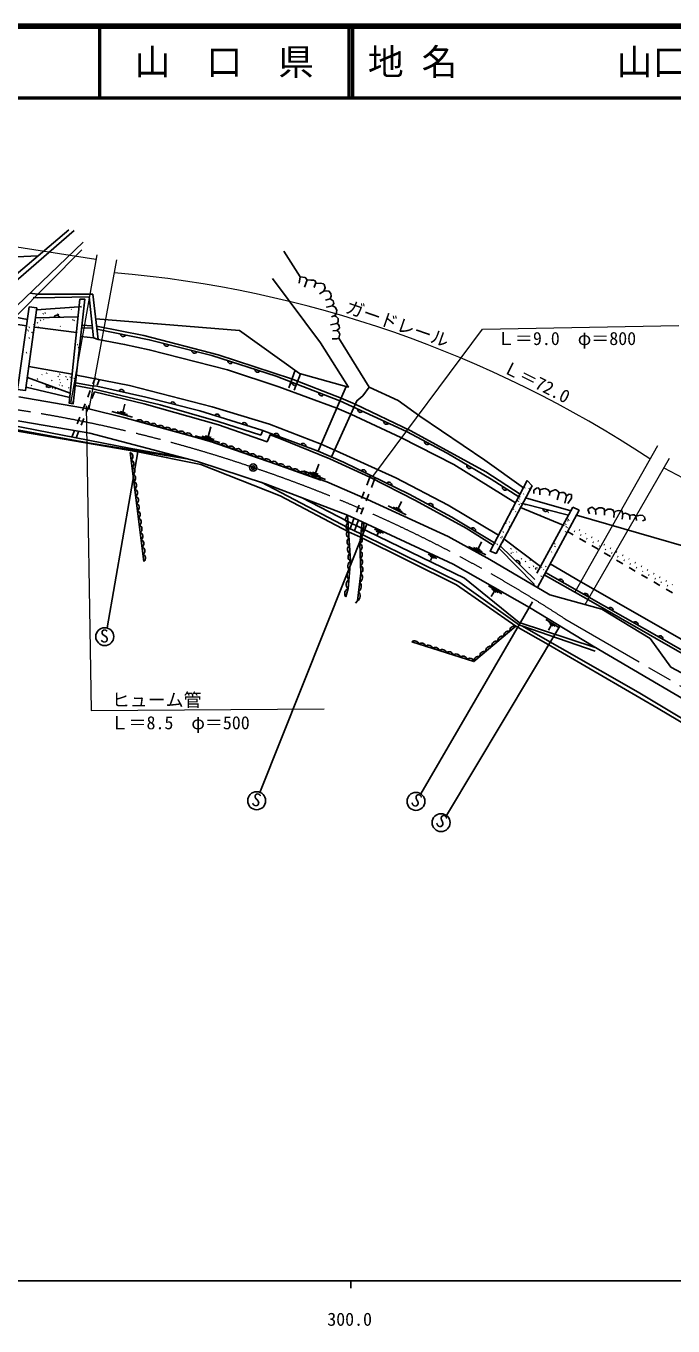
# Model space of a CAD drawing. Units: millimetres, scale not verified. Extents: x 40000 to 680000, y 20000 to 380000.
# Drawn here: x 322762 to 412891, y 198715 to 380000 of the extents above; entities that cross this region are included whole.
import ezdxf
from ezdxf.enums import TextEntityAlignment as Align

# ---------------------------------------------------------------- set-up
doc = ezdxf.new("R2010")
doc.units = ezdxf.units.MM
doc.header["$LTSCALE"] = 1000
doc.header["$PDMODE"] = 32
doc.header["$PDSIZE"] = 500
doc.linetypes.add('CHAIN', pattern=[18.5, 12, -1.5, 3.5, -1.5])
for name, color, linetype, lineweight in [('M-BGD', 7, 'Continuous', 25), ('M-BMK', 2, 'CHAIN', 13), ('M-BMK-SRVR', 3, 'Continuous', 25), ('M-STR-HTXT', 7, 'Continuous', 13), ('M-TTL', 2, 'Continuous', 140), ('M-TTL-BAND', 7, 'Continuous', 25), ('M-TTL-LINE', 7, 'Continuous', 50)]:
    doc.layers.add(name, color=color, linetype=linetype, lineweight=lineweight)
doc.layers.add('M-TTL-TXT', color=7, linetype='Continuous')
doc.styles.add('ＭＳ ゴシック', font='')
doc.styles.get('ＭＳ ゴシック').set_extended_font_data('MS Gothic')

msp = doc.modelspace()

# ---------------------------------------------------------------- linework, layer by layer
at = {"layer": 'M-BGD'}
for p, q in [((358683, 348602), (360974, 345008)), ((323361, 342721), (324355, 342623)), ((323746, 342137), (324344, 342073)), ((324228, 340406), (330136, 340857)), ((324344, 342073), (331552, 342220)), ((324355, 342623), (332079, 342614)), ((330321, 340806), (330391, 340877)), ((330406, 340825), (330477, 340896)), ((330753, 340971), (330824, 341042)), ((331552, 342220), (332184, 336506)), ((332079, 342614), (332816, 336295)), ((329992, 339425), (324081, 339321)), ((325136, 339815), (325206, 339885)), ((325188, 339018), (325259, 339089)), ((325401, 339948), (325472, 340019)), ((327159, 339746), (327230, 339816)), ((327282, 339751), (327352, 339822)), ((327594, 339385), (327664, 339456)), ((329040, 340447), (329111, 340518)), ((329248, 338986), (329319, 339057)), ((329970, 339765), (330033, 339828)), ((322805, 337685), (322876, 337756)), ((323025, 337486), (323096, 337556)), ((323156, 337933), (323226, 338004)), ((323549, 337224), (323619, 337295)), ((323611, 337204), (323682, 337275)), ((323847, 338292), (323918, 338363)), ((324328, 338573), (324399, 338643)), ((324478, 337966), (324548, 338036)), ((324755, 338926), (324826, 338997)), ((327500, 338092), (327571, 338162)), ((329435, 338900), (329506, 338970)), ((329679, 337353), (329681, 337356)), ((329799, 337239), (329869, 337310)), ((330520, 337922), (332036, 337845)), ((330559, 338273), (331996, 338204)), ((323166, 336458), (323236, 336529)), ((329897, 335527), (329967, 335598)), ((330175, 335606), (330246, 335677)), ((322784, 334420), (322854, 334490)), ((323361, 334541), (323432, 334611)), ((330030, 333957), (330086, 334014)), ((330048, 335101), (330119, 335172)), ((329190, 331445), (323163, 332534)), ((324859, 332136), (324930, 332206)), ((359364, 329533), (360240, 331989)), ((322956, 331001), (328927, 328821)), ((324326, 330744), (324397, 330814)), ((324942, 331334), (325013, 331405)), ((325612, 331562), (325683, 331633)), ((326331, 330537), (326402, 330608)), ((327212, 331096), (327283, 331166)), ((327363, 329897), (327434, 329967)), ((327420, 330651), (327491, 330721)), ((327431, 331400), (327502, 331471)), ((327509, 330220), (327580, 330290)), ((328305, 331038), (328376, 331108)), ((328510, 330658), (328580, 330729)), ((328873, 330961), (328944, 331031)), ((329417, 330832), (329488, 330903)), ((332083, 330097), (332439, 331001)), ((332659, 329904), (332992, 330737)), ((360989, 331498), (360117, 329201)), ((322772, 329641), (328864, 328200)), ((323499, 329825), (323570, 329896)), ((325542, 329613), (325613, 329684)), ((326148, 329763), (326218, 329833)), ((326404, 329487), (326474, 329558)), ((326778, 329371), (326849, 329442)), ((327767, 329783), (327837, 329854)), ((328701, 329513), (328772, 329584)), ((329566, 329436), (329581, 329450)), ((331350, 328236), (331717, 329167)), ((331917, 328047), (332288, 328975)), ((367372, 329741), (363466, 320723)), ((329199, 327519), (329270, 327589)), ((330618, 326375), (330984, 327306)), ((331176, 326189), (331547, 327118)), ((336230, 326139), (336539, 327275)), ((329885, 324514), (330252, 325445)), ((330434, 324332), (330805, 325260)), ((337573, 325469), (334733, 326241)), ((336901, 325804), (335481, 326190)), ((336585, 326042), (335875, 326235)), ((345880, 322819), (338141, 324920)), ((329163, 322680), (329519, 323584)), ((329731, 322570), (330063, 323403)), ((345880, 322819), (349856, 321634)), ((349771, 321912), (346337, 322845)), ((348959, 322317), (347242, 322784)), ((348576, 322605), (347718, 322839)), ((348147, 322722), (348520, 324096)), ((363847, 316683), (349856, 321634)), ((334051, 296056), (338325, 320603)), ((339187, 305341), (337292, 320507)), ((364503, 316738), (361405, 317949)), ((363789, 317196), (362240, 317802)), ((363462, 317502), (362688, 317805)), ((363075, 317654), (363560, 318893)), ((370766, 317340), (370234, 315958)), ((355506, 316365), (367661, 310032)), ((371423, 317020), (370880, 315642)), ((392185, 315571), (392256, 315641)), ((392828, 315455), (392898, 315526)), ((361117, 314244), (367607, 310896)), ((369875, 315025), (369516, 314092)), ((370514, 314711), (370148, 313781)), ((374598, 312697), (375094, 313707)), ((391312, 313692), (391382, 313763)), ((391500, 313997), (391571, 314068)), ((391522, 314315), (391592, 314386)), ((392056, 314691), (392126, 314761)), ((398655, 312388), (392357, 314193)), ((369157, 313158), (368797, 312225)), ((369782, 312850), (369416, 311920)), ((375736, 311824), (373211, 313065)), ((375167, 312260), (373904, 312881)), ((374913, 312542), (374282, 312852)), ((390656, 312572), (390727, 312642)), ((390948, 312237), (391019, 312308)), ((391428, 313231), (391499, 313301)), ((391660, 312877), (397573, 310406)), ((391735, 313389), (391806, 313459)), ((391758, 312836), (391781, 312860)), ((391950, 313424), (398327, 311787)), ((392267, 313191), (392337, 313262)), ((398944, 312918), (393915, 303703)), ((394382, 311773), (394452, 311844)), ((395465, 312140), (395536, 312211)), ((355350, 273131), (370226, 310553)), ((367607, 310896), (369505, 309987)), ((367661, 310032), (369409, 309163)), ((368438, 311292), (367907, 309910)), ((369050, 310989), (368507, 309611)), ((389393, 310534), (389460, 310601)), ((389577, 310645), (389648, 310716)), ((390052, 310808), (390123, 310879)), ((390094, 310171), (390165, 310242)), ((397651, 310319), (397721, 310390)), ((397921, 310479), (397992, 310549)), ((397983, 310123), (398054, 310193)), ((398147, 309998), (398217, 310069)), ((398185, 310940), (398256, 311011)), ((398233, 311194), (398304, 311265)), ((398318, 311050), (398389, 311121)), ((367698, 309455), (369355, 308703)), ((371287, 309838), (372545, 309253)), ((371543, 309566), (372172, 309274)), ((371858, 309420), (371624, 308917)), ((388907, 308582), (388977, 308652)), ((389070, 308752), (389141, 308823)), ((389204, 309397), (389275, 309467)), ((389342, 308496), (394430, 304646)), ((389890, 309608), (389961, 309679)), ((397904, 309426), (397975, 309497)), ((398218, 309514), (399004, 309052)), ((399224, 309503), (399138, 309554)), ((399908, 309681), (399822, 309732)), ((399866, 308546), (400729, 308040)), ((400086, 308997), (400000, 309047)), ((400771, 309175), (400684, 309226)), ((400949, 308491), (400862, 308541)), ((401633, 308669), (401547, 308719)), ((402495, 308163), (402409, 308213)), ((386833, 306250), (384421, 307435)), ((386290, 306667), (385083, 307259)), ((386047, 306935), (385444, 307232)), ((385746, 307084), (386220, 308049)), ((388059, 307835), (388129, 307906)), ((388364, 307691), (388434, 307762)), ((388638, 307166), (393610, 302123)), ((393642, 302792), (388814, 307499)), ((389177, 308080), (389247, 308150)), ((389515, 306816), (389573, 306874)), ((389793, 308058), (389847, 308113)), ((390283, 307048), (390354, 307119)), ((390308, 306444), (390379, 306515)), ((390576, 306568), (390647, 306639)), ((390998, 307030), (391068, 307101)), ((391089, 306614), (391160, 306685)), ((395951, 306620), (396022, 306690)), ((396407, 307786), (396478, 307857)), ((396427, 307373), (396498, 307443)), ((396614, 306590), (396671, 306646)), ((401591, 307534), (402454, 307028)), ((401811, 307985), (401725, 308035)), ((402674, 307478), (402587, 307529)), ((403358, 307657), (403272, 307707)), ((403316, 306522), (404179, 306015)), ((403536, 306972), (403450, 307023)), ((404220, 307150), (404134, 307201)), ((404398, 306466), (404312, 306517)), ((405083, 306644), (404996, 306695)), ((378807, 306345), (380002, 305766)), ((379047, 306081), (379645, 305791)), ((379346, 305936), (379114, 305458)), ((391748, 305661), (391819, 305732)), ((392301, 305296), (392372, 305366)), ((392963, 305486), (393034, 305557)), ((393433, 304612), (393503, 304683)), ((394341, 304601), (394405, 304665)), ((395153, 304592), (395223, 304663)), ((405041, 305509), (405903, 305003)), ((405261, 305960), (405175, 306011)), ((405945, 306138), (405859, 306189)), ((406123, 305454), (406037, 305504)), ((406808, 305632), (406721, 305683)), ((406986, 304948), (406900, 304998)), ((407670, 305126), (407584, 305176)), ((408532, 304620), (408446, 304670)), ((392842, 304457), (392913, 304528)), ((392853, 303561), (392908, 303615)), ((393711, 304289), (393782, 304360)), ((393716, 304355), (393787, 304426)), ((393745, 304213), (393816, 304283)), ((393902, 304410), (393972, 304481)), ((394518, 303246), (394588, 303317)), ((394563, 304483), (394633, 304553)), ((394847, 304155), (394918, 304226)), ((441092, 277561), (395123, 303777)), ((406766, 304497), (407628, 303991)), ((407848, 304441), (407762, 304492)), ((408491, 303485), (409353, 302978)), ((408711, 303935), (408624, 303986)), ((409395, 304113), (409309, 304164)), ((409573, 303429), (409487, 303480)), ((410257, 303607), (410171, 303658)), ((410436, 302923), (410349, 302974)), ((411120, 303101), (411034, 303152)), ((387169, 301913), (389065, 300835)), ((388009, 301184), (387578, 300426)), ((387589, 301549), (388537, 301009)), ((387772, 301319), (388246, 301049)), ((410216, 302472), (411078, 301966)), ((411298, 302417), (411212, 302467)), ((411982, 302595), (411896, 302646)), ((411941, 301460), (412803, 300954)), ((412160, 301911), (412074, 301961)), ((412845, 302089), (412758, 302139)), ((393334, 299719), (377750, 272931)), ((381328, 269913), (397136, 296323)), ((402035, 293334), (391469, 296806)), ((402036, 292839), (391837, 296349)), ((395189, 297214), (396985, 296115)), ((395977, 296485), (395538, 295767)), ((395583, 296849), (396481, 296300)), ((395753, 296622), (396202, 296348))]:
    msp.add_line(p, q, dxfattribs=at)
for points in [[(154799, 308571), (158329, 310714), (162239, 312688), (168124, 315058), (173614, 317112), (177484, 318613), (183843, 321377), (191307, 323984), (199246, 326433), (207698, 328605), (216347, 330422), (224601, 332080), (233567, 333937), (244625, 336543), (250471, 337689), (256434, 338676), (263346, 339624), (271798, 340493), (281593, 340967), (291743, 340967), (303394, 340335), (314097, 339150), (319942, 343205), (329474, 351472)], [(328736, 351578), (320179, 344311), (319521, 344337), (318004, 343332), (315839, 341999)], [(330732, 349862), (319160, 338725), (322833, 338172)], [(330552, 348776), (321231, 339376), (322956, 339088)], [(259399, 346017), (259631, 345651), (265714, 346178), (271190, 346309), (279537, 347573), (295466, 347205), (317399, 347626), (324447, 347935)], [(332483, 339149), (352509, 337557), (360882, 331527), (367675, 329658), (363778, 335806), (357103, 344811)], [(360818, 344154), (360974, 345008), (361656, 344906), (361935, 344605), (361547, 343602)], [(361935, 344605), (362432, 344577), (362795, 344551), (363025, 344443), (363127, 344182), (362923, 343576), (363098, 344098), (363770, 344156), (364190, 344029), (364311, 343946), (364452, 343506), (364229, 343016), (363643, 342640)], [(364229, 343016), (364617, 343054), (364948, 343035), (365216, 342704), (365292, 342309), (365146, 341959)], [(364506, 341755), (365146, 341959), (365547, 341688), (365652, 341296), (365394, 340962), (364668, 340799), (365394, 340962), (364668, 340799)], [(365394, 340962), (365557, 340923), (365815, 340790), (366054, 340360), (365977, 339825), (365681, 339567), (365327, 339442)], [(365681, 339567), (365968, 339500), (366235, 339232), (366235, 338764), (366044, 338535), (365194, 338305)], [(323905, 338020), (324382, 337934), (329776, 337276)], [(332601, 338139), (339175, 336823), (349549, 334137), (359765, 330819), (366661, 328101), (368615, 327264), (376360, 323533), (386826, 317806), (391597, 314708)], [(332647, 337746), (339920, 336240), (348644, 334063), (357596, 331185), (366499, 327727), (375781, 323461), (381451, 320425), (387542, 316809), (391405, 314343)], [(366082, 337551), (366292, 337398), (366464, 337044), (366345, 336477), (365996, 336375), (365433, 336394)], [(366044, 338535), (366254, 338411), (366407, 338181), (366436, 337866), (366082, 337551), (365499, 337474)], [(330385, 336710), (332184, 336506), (332816, 336295), (336504, 335603), (339921, 334847), (350847, 332036), (357995, 329705), (366054, 326698), (367990, 325873), (374978, 322636), (382363, 318844), (390958, 313498)], [(366345, 336477), (370571, 329645), (369663, 328420), (368833, 327749), (365318, 319929)], [(329666, 330225), (331982, 329840), (332609, 329779)], [(329787, 331310), (337155, 329850), (348714, 326901), (356692, 324453), (363890, 321702), (365986, 320766)], [(321764, 328272), (331681, 326552), (336403, 325420), (348323, 322091), (364654, 316424), (370345, 313967), (381562, 308793), (387368, 305594), (395741, 300657), (402968, 298682), (409722, 294575), (412605, 290586), (417818, 287782)], [(329627, 329869), (331831, 329456), (332429, 329327)], [(356872, 323179), (356347, 322018), (349567, 324366), (339201, 327332), (332294, 328989)], [(332429, 329327), (341464, 327181), (349548, 324864), (355472, 322942), (355744, 323599)], [(388008, 307912), (382100, 311525), (376150, 314720), (366987, 319178), (363466, 320723), (355595, 323654), (346976, 326322), (339472, 328227), (332609, 329779)], [(370571, 329645), (374622, 327770), (377624, 325598), (386668, 319437), (392064, 315591)], [(160918, 296789), (165776, 300107), (216013, 317998), (219473, 319060), (222422, 319867), (231357, 322114), (243835, 324501), (254677, 325568), (265933, 326220), (289452, 327345), (299404, 327227), (307758, 326634), (318895, 325390), (331632, 323198), (346629, 319275), (356108, 316168), (367551, 311772)], [(218117, 315834), (231831, 319673), (245839, 323017), (246681, 323096), (251263, 324097), (261584, 323860), (272563, 325492), (291797, 324838), (318496, 324759), (337138, 321126), (344522, 319826)], [(218315, 315130), (223328, 316616), (233154, 319442), (246108, 322285), (251201, 323347), (261593, 322950), (272625, 324918), (291196, 324058), (291960, 324019), (310694, 324453), (318988, 324137), (331442, 321886), (345177, 319655)], [(219336, 314871), (221045, 315585), (232494, 318849), (251099, 323143), (261416, 322648), (272448, 324544), (291692, 323675), (319093, 323901), (338325, 320603), (347114, 318836), (358146, 314466), (367698, 309455)], [(356786, 322989), (358136, 322461), (365075, 319653), (370669, 317078), (377038, 313835), (384068, 309964), (387855, 307623)], [(365986, 320766), (374297, 317013), (381584, 313162), (388587, 309008)], [(393506, 314827), (393499, 315267), (393882, 315566), (394111, 315585), (394334, 315324), (394359, 314630)], [(394334, 315324), (394818, 315470), (395098, 315502), (395519, 315324), (395742, 315005), (395703, 314521)], [(395742, 315005), (395958, 315139), (396410, 315311), (396582, 315330), (396837, 315146), (397028, 314891), (396773, 313916)], [(397028, 314891), (397385, 314961), (397697, 314954), (397882, 314808), (398035, 314496), (397805, 313438)], [(398035, 314496), (398423, 314693), (398754, 314649), (398774, 314177), (398264, 313413)], [(398944, 312918), (399813, 312471), (393995, 301687)], [(401263, 311992), (401043, 312575), (401349, 312794), (401626, 312880), (402084, 312546), (402142, 311877)], [(402084, 312546), (402562, 312794), (402973, 312823), (403298, 312670), (403374, 312355), (403336, 311772)], [(403374, 312355), (403795, 312603), (404244, 312603), (404569, 312489), (404702, 312106), (404674, 311466)], [(404702, 312106), (404951, 312326), (405323, 312441), (405772, 312374), (405887, 311963), (405792, 311246)], [(405887, 311963), (406298, 312087), (406757, 311858), (406862, 311600), (406890, 311199)], [(406810, 311727), (407273, 311839), (407483, 311839), (407722, 311667), (407798, 311055)], [(367551, 311772), (367955, 305400), (367621, 301538), (367323, 300380)], [(367551, 311772), (369605, 310841), (382284, 304952), (392908, 298909), (401755, 293498), (439749, 271203), (450288, 264601), (458081, 259730), (463268, 256887), (470009, 253622), (477012, 250620), (479593, 249488)], [(368657, 299520), (368920, 299818), (369412, 303715), (369254, 307840), (369605, 310841)], [(399439, 311777), (416832, 306762), (444062, 283336)], [(407725, 311636), (408352, 311781), (408677, 311743), (408926, 311514), (409031, 311151), (408629, 311008)], [(369355, 308703), (382756, 302053), (390992, 296302)], [(369409, 309163), (369975, 308891), (383219, 302414), (391530, 296449)], [(369505, 309987), (370317, 309549), (383851, 302993), (391469, 296806)], [(395779, 304994), (400035, 302499), (417374, 292586), (441587, 278523)], [(440936, 277257), (414840, 292138), (401113, 299976), (394955, 303466)], [(390992, 296302), (385153, 291364), (376517, 294102)], [(390992, 296302), (395526, 293736), (410850, 284836), (431493, 272567), (432915, 272251), (437049, 269512), (442209, 266563), (443263, 266563), (448950, 262561), (455058, 258454), (457349, 258506), (464353, 254610), (469751, 252056), (473516, 250476), (475912, 249528)], [(391530, 296449), (391837, 296349), (408060, 287081), (421962, 278734), (431651, 272889), (433336, 272538), (442095, 267167), (443342, 267219), (455313, 258917), (457419, 258952), (462264, 256161), (467337, 253668), (473410, 250912), (476008, 249859)]]:
    msp.add_lwpolyline(points, dxfattribs=at)
for points in [[(323201, 340817), (324266, 340688), (322710, 329185), (321569, 329290)], [(330240, 341893), (330960, 341893), (329345, 327324), (328783, 327394)], [(392599, 316604), (393257, 315893), (388254, 306441), (387412, 306783)]]:
    msp.add_lwpolyline(points, close=True, dxfattribs=at)
for centre in [(333733, 294847), (354895, 271966), (377088, 271871), (380583, 268909)]:
    msp.add_circle(centre, 1250, dxfattribs=at)
for centre, radius, start, end in [((327038, 339289), 384, 13.68785, 168.32709), ((336300, 337076), 384, 180.98116, 335.6204), ((342362, 335718), 384, 178.67127, 333.3105), ((346243, 334749), 384, 178.67127, 333.3105), ((351242, 333317), 384, 174.85422, 329.49345), ((355050, 332092), 384, 174.85422, 329.49345), ((325970, 329990), 384, 172.61843, 327.25767), ((360214, 330259), 384, 171.45839, 326.09762), ((336022, 328921), 384, 359.9344, 154.57363), ((363943, 328811), 384, 171.45839, 326.09762), ((343203, 327193), 384, 358.43934, 153.07858), ((369358, 326506), 384, 167.99584, 322.63507), ((338554, 324529), 569, 13.00545, 136.61848), ((339522, 324266), 569, 13.00545, 136.61848), ((340489, 324004), 569, 13.00545, 136.61848), ((349350, 325499), 384, 355.47931, 150.11854), ((353171, 324316), 384, 355.47931, 150.11854), ((372993, 324836), 384, 167.99584, 322.63507), ((341457, 323741), 569, 13.00545, 136.61848), ((342424, 323479), 569, 13.00545, 136.61848), ((343391, 323216), 569, 13.00545, 136.61848), ((344359, 322953), 569, 13.00545, 136.61848), ((345326, 322691), 569, 13.00545, 136.61848), ((357627, 322808), 384, 352.25717, 146.8964), ((350249, 321157), 618, 11.49474, 129.53072), ((351249, 320803), 618, 11.49474, 129.53072), ((352248, 320450), 618, 11.49474, 129.53072), ((361375, 321412), 384, 352.25717, 146.8964), ((378656, 322017), 384, 164.50672, 319.14595), ((337074, 319966), 583, 306.14172, 68.10831), ((337201, 318955), 583, 306.14172, 68.10831), ((353248, 320096), 618, 11.49474, 129.53072), ((354247, 319742), 618, 11.49474, 129.53072), ((355246, 319389), 618, 11.49474, 129.53072), ((356246, 319035), 618, 11.49474, 129.53072), ((357245, 318682), 618, 11.49474, 129.53072), ((337327, 317944), 583, 306.14172, 68.10831), ((337454, 316933), 583, 306.14172, 68.10831), ((358245, 318328), 618, 11.49474, 129.53072), ((359244, 317974), 618, 11.49474, 129.53072), ((360243, 317621), 618, 11.49474, 129.53072), ((361243, 317267), 618, 11.49474, 129.53072), ((362242, 316913), 618, 11.49474, 129.53072), ((369733, 317748), 384, 346.73329, 141.37252), ((384539, 318689), 384, 161.98448, 316.62371), ((337580, 315922), 583, 306.14172, 68.10831), ((337706, 314911), 583, 306.14172, 68.10831), ((363241, 316560), 618, 11.49474, 129.53072), ((373330, 315998), 384, 346.73329, 141.37252), ((389519, 315647), 384, 160.13341, 314.77264), ((337833, 313900), 583, 306.14172, 68.10831), ((337959, 312889), 583, 306.14172, 68.10831), ((338085, 311878), 583, 306.14172, 68.10831), ((379085, 313048), 384, 344.45023, 139.08946), ((395160, 312687), 384, 178.28926, 332.9285), ((338212, 310867), 583, 306.14172, 68.10831), ((338338, 309855), 583, 306.14172, 68.10831), ((367906, 311261), 622, 124.79207, 242.45886), ((367973, 310199), 622, 124.79207, 242.45886), ((369276, 310373), 573, 291.77148, 54.88661), ((385010, 309647), 384, 341.2324, 135.87163), ((338465, 308844), 583, 306.14172, 68.10831), ((338591, 307833), 583, 306.14172, 68.10831), ((368041, 309137), 622, 124.79207, 242.45886), ((368108, 308075), 622, 124.79207, 242.45886), ((369041, 308372), 573, 291.77148, 54.88661), ((369158, 309372), 573, 291.77148, 54.88661), ((338717, 306822), 583, 306.14172, 68.10831), ((368175, 307013), 622, 124.79207, 242.45886), ((368243, 305951), 622, 124.79207, 242.45886), ((368980, 307313), 594, 301.84675, 62.53972), ((369020, 306282), 594, 301.84675, 62.53972), ((338844, 305811), 583, 306.14172, 68.10831), ((368443, 304709), 846, 125.24511, 224.88284), ((369059, 305250), 594, 301.84675, 62.53972), ((369099, 304219), 594, 301.84675, 62.53972), ((391169, 305085), 384, 328.40359, 123.04282), ((368221, 302135), 846, 125.24511, 224.88284), ((368332, 303422), 846, 125.24511, 224.88284), ((368770, 303136), 864, 303.56907, 42.05385), ((397217, 302485), 384, 342.98542, 137.62465), ((367905, 300848), 746, 112.28536, 218.82657), ((368443, 300538), 864, 303.56907, 42.05385), ((368606, 301837), 864, 303.56907, 42.05385), ((400692, 300503), 384, 342.98542, 137.62465), ((404167, 298522), 384, 342.98542, 137.62465), ((389965, 294979), 647, 72.67035, 187.77148), ((390799, 295684), 647, 72.67035, 187.77148), ((407641, 296540), 384, 342.98542, 137.62465), ((376914, 293691), 572, 10.81514, 134.00001), ((377874, 293386), 572, 10.81514, 134.00001), ((388297, 293568), 647, 72.67035, 187.77148), ((389131, 294273), 647, 72.67035, 187.77148), ((411116, 294559), 384, 342.98542, 137.62465), ((378833, 293082), 572, 10.81514, 134.00001), ((379793, 292778), 572, 10.81514, 134.00001), ((380752, 292474), 572, 10.81514, 134.00001), ((381712, 292169), 572, 10.81514, 134.00001), ((382672, 291865), 572, 10.81514, 134.00001), ((383631, 291561), 572, 10.81514, 134.00001), ((385794, 291451), 647, 72.67035, 187.77148), ((386628, 292157), 647, 72.67035, 187.77148), ((387463, 292862), 647, 72.67035, 187.77148), ((384591, 291256), 572, 10.81514, 134.00001)]:
    msp.add_arc(centre, radius, start, end, dxfattribs=at)
at = {"layer": 'M-BMK'}
msp.add_line((397810, 297335), (443467, 270846), dxfattribs=at)
for centre, radius, start, end in [((292740, 137560), 191087, 71.17248, 87.03998), ((294233, 139369), 188895, 56.74728, 71.42395)]:
    msp.add_arc(centre, radius, start, end, dxfattribs=at)
at = {"layer": 'M-BMK-SRVR'}
msp.add_circle((354408, 318423), 500, dxfattribs=at)
msp.add_point((354408, 318423), dxfattribs=at)
at = {"layer": 'M-STR-HTXT'}
for p, q in [((332490, 347450), (310376, 350882)), ((332606, 348107), (328936, 327375)), ((335386, 347392), (331518, 326580)), ((410712, 321471), (399207, 301056)), ((400674, 299309), (412397, 319746)), ((411616, 318383), (482109, 281058))]:
    msp.add_line(p, q, dxfattribs=at)
for points in [[(371070, 317192), (386346, 337713), (413716, 338227)], [(331119, 327052), (331841, 284538), (364306, 284775)]]:
    msp.add_lwpolyline(points, dxfattribs=at)
msp.add_arc((321526, 186432), 159722, 56.50399, 85.14327, dxfattribs=at)
at = {"layer": 'M-TTL'}
msp.add_line((680000, 380000), (40000, 380000), dxfattribs=at)
at = {"layer": 'M-TTL-BAND'}
for p, q in [((40000, 205000), (579000, 205000)), ((368000, 205000), (368000, 204000))]:
    msp.add_line(p, q, dxfattribs=at)
at = {"layer": 'M-TTL-LINE'}
for p, q in [((333000, 380000), (333000, 370000)), ((367750, 380000), (367750, 370000)), ((368250, 380000), (368250, 370000)), ((40000, 370000), (680000, 370000))]:
    msp.add_line(p, q, dxfattribs=at)

# ---------------------------------------------------------------- texts
at = {"layer": 'M-BGD', "style": 'ＭＳ ゴシック'}
msp.add_text('S', height=1833, dxfattribs=at).set_placement((333054, 293474), align=Align.BOTTOM_LEFT)
for rotation, p in [(345.717, (353927, 270830)), (331.888, (375962, 271024)), (328.318, (379378, 268220))]:
    msp.add_text('S', height=1833, rotation=rotation, dxfattribs=at).set_placement(p, align=Align.BOTTOM_LEFT)
at = {"layer": 'M-STR-HTXT', "style": 'ＭＳ ゴシック'}
for s, rotation, p in [('ガードレール', 340.804, (366949, 339559)), ('Ｌ＝72.0', 333.341, (388769, 331309))]:
    msp.add_text(s, height=1833, rotation=rotation, dxfattribs=at).set_placement(p, align=Align.BOTTOM_LEFT)
for s, p in [('Ｌ＝9.0\u3000φ＝800', (388379, 334959)), ('ヒューム管', (334712, 284559)), ('Ｌ＝8.5\u3000φ＝500', (334550, 281375))]:
    msp.add_text(s, height=1833, dxfattribs=at).set_placement(p, align=Align.BOTTOM_LEFT)
at = {"layer": 'M-TTL-BAND', "style": 'ＭＳ ゴシック'}
msp.add_text('300.0', height=1833, dxfattribs=at).set_placement((367844, 198195), align=Align.BOTTOM_CENTER)
at = {"layer": 'M-TTL-TXT', "style": 'ＭＳ ゴシック'}
msp.add_text('山\u3000口\u3000県', height=3666, dxfattribs=at).set_placement((350375, 375000), align=Align.MIDDLE_CENTER)
for s, p in [('地 名', (370380, 375000)), ('山口市徳地', (405024, 375000))]:
    msp.add_text(s, height=3666, dxfattribs=at).set_placement(p, align=Align.MIDDLE_LEFT)

doc.saveas('drawing.dxf')
